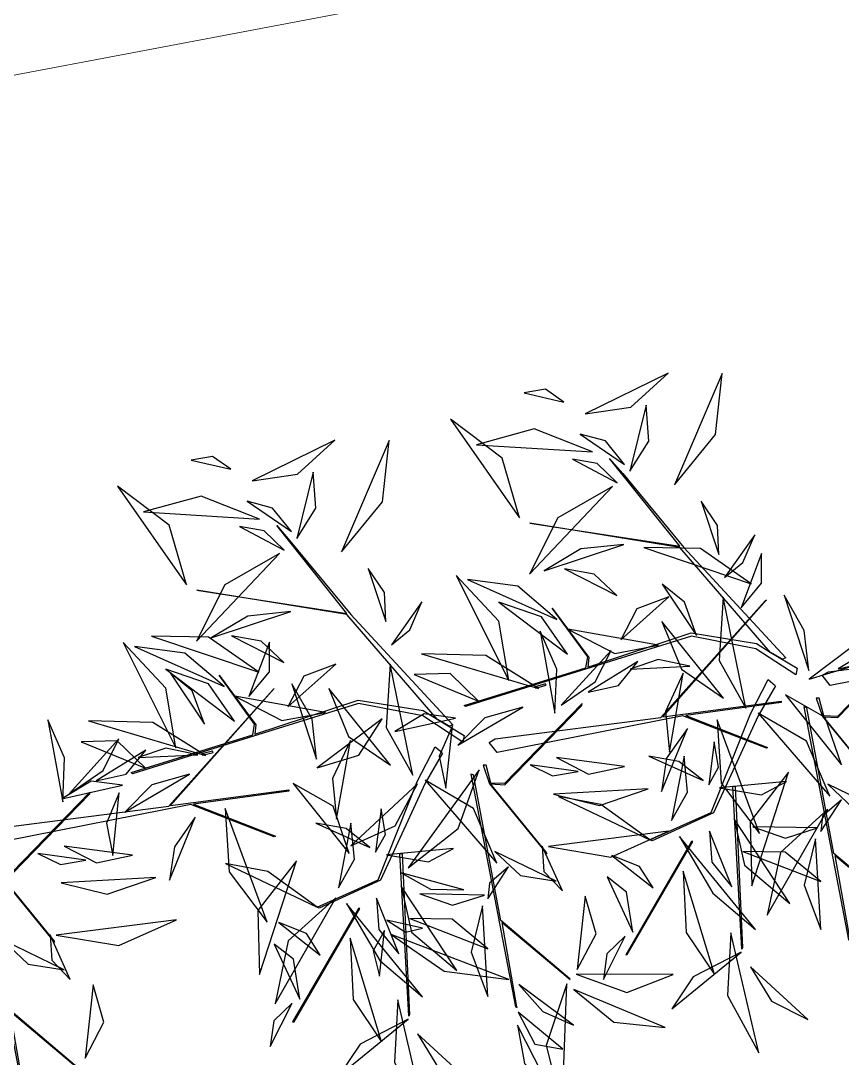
# Model space of a CAD drawing. Header units: centimetres. Extents: x 197412 to 267601, y -375791 to -305433.
# Drawn here: x 204900 to 206212, y -317292 to -315637 of the extents above; entities that cross this region are included whole.
import ezdxf

# ---------------------------------------------------------------- set-up
doc = ezdxf.new("R2010")
doc.units = ezdxf.units.CM
doc.layers.add('3-BAT C-Niveau 0', color=250, linetype='Continuous')
doc.layers.add('prlm-ZCARTOUCHE', color=7, linetype='Continuous', lineweight=13)

# ---------------------------------------------------------------- blocks, each defined once
blk = doc.blocks.new('Groupe-244-1')
at = {"linetype": 'Continuous', "flags": 128}
for points in [[(12369.6, -44467.53), (12363.23, -44463.37), (12352.95, -44461.36), (12316.85, -44472.59), (12316.64, -44472.41), (12336.09, -44466.37), (12336.37, -44464.66), (12330.68, -44456.85), (12336.53, -44464.75), (12336.38, -44466.26), (12352.9, -44460.83), (12363.3, -44462.5), (12365.52, -44463.88), (12351.08, -44447.18), (12327.14, -44443.29), (12351.08, -44446.99), (12339.88, -44432.97), (12341.99, -44435.38), (12351.72, -44447.19), (12368, -44464.8), (12367.49, -44464.99), (12365.52, -44463.88), (12369.83, -44466.47)], [(12316.42, -44478.24), (12310.05, -44474.08), (12299.77, -44472.08), (12263.67, -44483.3), (12263.47, -44483.12), (12282.91, -44477.08), (12283.19, -44475.37), (12277.51, -44467.56), (12283.36, -44475.47), (12283.2, -44476.97), (12299.72, -44471.54), (12310.12, -44473.21), (12312.34, -44474.59), (12297.9, -44457.89), (12273.96, -44454), (12297.9, -44457.7), (12286.71, -44443.68), (12288.81, -44446.1), (12298.54, -44457.9), (12314.82, -44475.51), (12314.31, -44475.7), (12312.34, -44474.59), (12316.65, -44477.18)], [(12418.08, -44444.82), (12401.54, -44463.51), (12420.44, -44460.99), (12420.42, -44461.23), (12405.19, -44463.3), (12418.26, -44468.42), (12418.1, -44468.51), (12404.77, -44463.36), (12375.09, -44469.19), (12373.83, -44467.58), (12374.8, -44467.02), (12401.25, -44463.62), (12417.89, -44444.99)], [(12364.9, -44455.53), (12348.36, -44474.22), (12367.26, -44471.71), (12367.24, -44471.94), (12352.02, -44474.01), (12365.09, -44479.13), (12364.92, -44479.22), (12351.59, -44474.07), (12321.92, -44479.9), (12320.65, -44478.29), (12321.62, -44477.74), (12348.07, -44474.33), (12364.72, -44455.7)], [(12372.84, -44471.23), (12373.85, -44474.18), (12383.01, -44485.35), (12382.98, -44485.17), (12374.02, -44474.22), (12376.34, -44474.32), (12388.62, -44461.66), (12388.66, -44461.4), (12376.26, -44474.14), (12374.08, -44474.08), (12373.32, -44471.22)], [(12286.31, -44469.67), (12269.77, -44488.37), (12288.67, -44485.85), (12288.65, -44486.09), (12273.43, -44488.15), (12286.5, -44493.28), (12286.33, -44493.37), (12273, -44488.21), (12243.33, -44494.04), (12242.06, -44492.43), (12243.03, -44491.88), (12269.48, -44488.48), (12286.13, -44469.85)], [(12319.67, -44481.94), (12320.67, -44484.89), (12329.83, -44496.06), (12329.8, -44495.89), (12320.85, -44484.93), (12323.16, -44485.04), (12335.44, -44472.38), (12335.48, -44472.11), (12323.08, -44484.85), (12320.9, -44484.8), (12320.14, -44481.93)], [(12241.08, -44496.08), (12242.08, -44499.04), (12251.24, -44510.21), (12251.21, -44510.03), (12242.26, -44499.07), (12244.57, -44499.18), (12256.85, -44486.52), (12256.89, -44486.25), (12244.49, -44499), (12242.31, -44498.94), (12241.55, -44496.08)], [(12361.09, -44511.04), (12360.97, -44511.27), (12359.55, -44485.29), (12359.94, -44485.31)], [(12353.15, -44494.1), (12352.96, -44494.1), (12342.44, -44512.19), (12342.7, -44512.15)], [(12307.91, -44521.75), (12307.79, -44521.98), (12306.37, -44496), (12306.76, -44496.02)], [(12299.97, -44504.82), (12299.78, -44504.81), (12289.26, -44522.9), (12289.52, -44522.87)]]:
    blk.add_lwpolyline(points, close=True, dxfattribs=at)
for points in [[(12366.35, -44469.29), (12363.61, -44474.08), (12356.46, -44489.56), (12346.67, -44494.03), (12346.32, -44493.86), (12356.07, -44489.49), (12362.37, -44473.71), (12365.18, -44468.27), (12366.3, -44469.19)], [(12378.26, -44509.81), (12375.9, -44496.33), (12386.73, -44505.45), (12386.67, -44505.31), (12375.69, -44496.02), (12371.34, -44472.76), (12370.89, -44472.63), (12378.04, -44509.8), (12378.28, -44509.92), (12378.27, -44509.85)], [(12313.18, -44480), (12310.44, -44484.79), (12303.29, -44500.27), (12293.49, -44504.74), (12293.15, -44504.57), (12302.89, -44500.21), (12309.19, -44484.43), (12312, -44478.98), (12313.13, -44479.9)], [(12325.08, -44520.52), (12322.73, -44507.04), (12333.55, -44516.16), (12333.5, -44516.02), (12322.51, -44506.73), (12318.16, -44483.47), (12317.72, -44483.34), (12324.86, -44520.51), (12325.1, -44520.63), (12325.09, -44520.56)], [(12246.49, -44534.67), (12244.14, -44521.19), (12254.96, -44530.31), (12254.9, -44530.17), (12243.92, -44520.88), (12239.57, -44497.61), (12239.13, -44497.49), (12246.27, -44534.66), (12246.51, -44534.77), (12246.5, -44534.7)]]:
    blk.add_lwpolyline(points, dxfattribs=at)
at = {"linetype": 'Continuous'}
for points in [[(12335.97, -44425.83, -212.86), (12343.24, -44424.77, -209.91), (12349.2, -44419.36, -208.14), (12349.2, -44419.36, -208.14), (12335.97, -44425.83, -212.86)], [(12335.97, -44425.83, -212.86), (12343.24, -44424.77, -209.91), (12349.2, -44419.36, -208.14), (12349.2, -44419.36, -208.14), (12335.97, -44425.83, -212.86)], [(12350.23, -44437.19, -223.66), (12356.78, -44429.17, -222.36), (12357.85, -44419.42, -219.58), (12357.85, -44419.42, -219.58), (12350.23, -44437.19, -223.66)], [(12332.58, -44424, -211.21), (12329.63, -44421.94, -209.03), (12326.24, -44422.52, -206.71), (12326.24, -44422.52, -206.71), (12332.58, -44424, -211.21)], [(12332.58, -44424, -211.21), (12329.63, -44421.94, -209.03), (12326.24, -44422.52, -206.71), (12326.24, -44422.52, -206.71), (12332.58, -44424, -211.21)], [(12343.09, -44435.02, -232.48), (12346.15, -44430.21, -232.45), (12345.69, -44424.45, -231.83), (12345.69, -44424.45, -231.83), (12343.09, -44435.02, -232.48)], [(12325.46, -44442.45, -215.07), (12322.73, -44432.93, -213.8), (12314.46, -44426.69, -214.42), (12314.46, -44426.69, -214.42), (12325.46, -44442.45, -215.07)], [(12337.14, -44431.93, -228.35), (12327.84, -44428.26, -229.1), (12318.62, -44430.78, -232.12), (12318.62, -44430.78, -232.12), (12337.14, -44431.93, -228.35)], [(12282.79, -44436.54, -212.86), (12290.06, -44435.48, -209.91), (12296.02, -44430.07, -208.14), (12296.02, -44430.07, -208.14), (12282.79, -44436.54, -212.86)], [(12282.79, -44436.54, -212.86), (12290.06, -44435.48, -209.91), (12296.02, -44430.07, -208.14), (12296.02, -44430.07, -208.14), (12282.79, -44436.54, -212.86)], [(12342.27, -44433.92, -232.75), (12339.21, -44430.18, -233.5), (12335.16, -44429.08, -235.42), (12335.16, -44429.08, -235.42), (12342.27, -44433.92, -232.75)], [(12297.05, -44447.9, -223.66), (12303.6, -44439.88, -222.36), (12304.67, -44430.13, -219.58), (12304.67, -44430.13, -219.58), (12297.05, -44447.9, -223.66)], [(12279.4, -44434.71, -211.21), (12276.45, -44432.65, -209.03), (12273.06, -44433.23, -206.71), (12273.06, -44433.23, -206.71), (12279.4, -44434.71, -211.21)], [(12279.4, -44434.71, -211.21), (12276.45, -44432.65, -209.03), (12273.06, -44433.23, -206.71), (12273.06, -44433.23, -206.71), (12279.4, -44434.71, -211.21)], [(12341.06, -44436.89, -229.3), (12337.87, -44433.8, -228.25), (12333.93, -44433.1, -226.49), (12333.93, -44433.1, -226.49), (12341.06, -44436.89, -229.3)], [(12289.91, -44445.73, -232.48), (12292.98, -44440.93, -232.45), (12292.51, -44435.16, -231.83), (12292.51, -44435.16, -231.83), (12289.91, -44445.73, -232.48)], [(12272.29, -44453.16, -215.07), (12269.56, -44443.64, -213.8), (12261.29, -44437.4, -214.42), (12261.29, -44437.4, -214.42), (12272.29, -44453.16, -215.07)], [(12340.34, -44437.43, -228.97), (12331.62, -44442.43, -227.8), (12327.1, -44451.43, -227.09), (12327.1, -44451.43, -227.09), (12340.34, -44437.43, -228.97)], [(12283.96, -44442.64, -228.35), (12274.66, -44438.97, -229.1), (12265.45, -44441.5, -232.12), (12265.45, -44441.5, -232.12), (12283.96, -44442.64, -228.35)], [(12289.1, -44444.63, -232.75), (12286.03, -44440.89, -233.5), (12281.98, -44439.79, -235.42), (12281.98, -44439.79, -235.42), (12289.1, -44444.63, -232.75)], [(12357.33, -44448.29, -172.05), (12357.11, -44443.65, -171.7), (12354.5, -44439.81, -172.02), (12354.5, -44439.81, -172.02), (12357.33, -44448.29, -172.05)], [(12357.33, -44448.29, -172.05), (12357.11, -44443.65, -171.7), (12354.5, -44439.81, -172.02), (12354.5, -44439.81, -172.02), (12357.33, -44448.29, -172.05)], [(12287.89, -44447.6, -229.3), (12284.69, -44444.51, -228.25), (12280.75, -44443.81, -226.49), (12280.75, -44443.81, -226.49), (12287.89, -44447.6, -229.3)], [(12358.22, -44451.99, -171.59), (12361.13, -44449.6, -169.03), (12363.08, -44445.14, -167.96), (12363.08, -44445.14, -167.96), (12358.22, -44451.99, -171.59)], [(12287.16, -44448.14, -228.97), (12278.45, -44453.14, -227.8), (12273.92, -44462.15, -227.09), (12273.92, -44462.15, -227.09), (12287.16, -44448.14, -228.97)], [(12342.13, -44446.7, -196.26), (12335.26, -44447.42, -195.05), (12329.41, -44450.9, -196.39), (12329.41, -44450.9, -196.39), (12342.13, -44446.7, -196.26)], [(12362.45, -44452.97, -207.25), (12354.4, -44447.35, -205.29), (12345.33, -44447.18, -201.98), (12345.33, -44447.18, -201.98), (12362.45, -44452.97, -207.25)], [(12360.87, -44456.82, -215.21), (12364.14, -44452.87, -213.09), (12364.14, -44448.14, -210.46), (12364.14, -44448.14, -210.46), (12360.87, -44456.82, -215.21)], [(12304.15, -44459, -172.05), (12303.94, -44454.36, -171.7), (12301.32, -44450.53, -172.02), (12301.32, -44450.53, -172.02), (12304.15, -44459, -172.05)], [(12304.15, -44459, -172.05), (12303.94, -44454.36, -171.7), (12301.32, -44450.53, -172.02), (12301.32, -44450.53, -172.02), (12304.15, -44459, -172.05)], [(12323.79, -44468.44, -194.97), (12322.16, -44458.94, -192.57), (12315.36, -44451.64, -191.31), (12315.36, -44451.64, -191.31), (12323.79, -44468.44, -194.97)], [(12341.01, -44454.83, -195.33), (12337.4, -44451.45, -195.1), (12332.68, -44450.57, -194.26), (12332.68, -44450.57, -194.26), (12341.01, -44454.83, -195.33)], [(12331.47, -44458.66, -201.48), (12325.22, -44453.36, -202.35), (12317.17, -44452.29, -201.76), (12317.17, -44452.29, -201.76), (12331.47, -44458.66, -201.48)], [(12353.77, -44461.25, -210.84), (12351.82, -44455.92, -209.98), (12348.27, -44453.03, -207.2), (12348.27, -44453.03, -207.2), (12353.77, -44461.25, -210.84)], [(12371.66, -44466.84, -200.44), (12370.96, -44460.43, -199.26), (12367.72, -44454.82, -200.49), (12367.72, -44454.82, -200.49), (12371.66, -44466.84, -200.44)], [(12305.04, -44462.7, -171.59), (12307.95, -44460.31, -169.03), (12309.9, -44455.85, -167.96), (12309.9, -44455.85, -167.96), (12305.04, -44462.7, -171.59)], [(12333.16, -44464.19, -207.16), (12328.98, -44458.26, -205.48), (12322.16, -44455.92, -203.83), (12322.16, -44455.92, -203.83), (12333.16, -44464.19, -207.16)], [(12333.16, -44464.19, -207.16), (12328.98, -44458.26, -205.48), (12322.16, -44455.92, -203.83), (12322.16, -44455.92, -203.83), (12333.16, -44464.19, -207.16)], [(12349.31, -44455.07, -184.69), (12344.24, -44456.99, -183.17), (12341.68, -44461.91, -181.63), (12341.68, -44461.91, -181.63), (12349.31, -44455.07, -184.69)], [(12358.03, -44455.12, -176.08), (12357.36, -44465.2, -174.79), (12361.63, -44472.83, -170.69), (12361.63, -44472.83, -170.69), (12358.03, -44455.12, -176.08)], [(12288.95, -44457.41, -196.26), (12282.09, -44458.13, -195.05), (12276.23, -44461.61, -196.39), (12276.23, -44461.61, -196.39), (12288.95, -44457.41, -196.26)], [(12348.2, -44458.98, -205.3), (12351.35, -44466.62, -204.92), (12358.06, -44471.21, -203.9), (12358.06, -44471.21, -203.9), (12348.2, -44458.98, -205.3)], [(12283.86, -44467.11, -207.25), (12275.81, -44461.5, -205.29), (12266.74, -44461.33, -201.98), (12266.74, -44461.33, -201.98), (12283.86, -44467.11, -207.25)], [(12287.83, -44465.55, -195.33), (12284.22, -44462.16, -195.1), (12279.5, -44461.28, -194.26), (12279.5, -44461.28, -194.26), (12287.83, -44465.55, -195.33)], [(12331.14, -44473.64, -183.78), (12331.42, -44466.61, -183.14), (12328.78, -44460.55, -184.94), (12328.78, -44460.55, -184.94), (12331.14, -44473.64, -183.78)], [(12333.22, -44460.23, -188.89), (12340.72, -44464.1, -185.79), (12347.68, -44462.79, -181.22), (12347.68, -44462.79, -181.22), (12333.22, -44460.23, -188.89)], [(12371.74, -44468.19, -200.73), (12378.43, -44466.18, -197.34), (12382.13, -44460.39, -193.77), (12382.13, -44460.39, -193.77), (12371.74, -44468.19, -200.73)], [(12371.74, -44468.19, -200.73), (12378.43, -44466.18, -197.34), (12382.13, -44460.39, -193.77), (12382.13, -44460.39, -193.77), (12371.74, -44468.19, -200.73)], [(12270.61, -44479.15, -194.97), (12268.99, -44469.65, -192.57), (12262.19, -44462.35, -191.31), (12262.19, -44462.35, -191.31), (12270.61, -44479.15, -194.97)], [(12278.3, -44469.37, -201.48), (12272.04, -44464.07, -202.35), (12263.99, -44463, -201.76), (12263.99, -44463, -201.76), (12278.3, -44469.37, -201.48)], [(12282.28, -44470.97, -215.21), (12285.54, -44467.02, -213.09), (12285.55, -44462.29, -210.46), (12285.55, -44462.29, -210.46), (12282.28, -44470.97, -215.21)], [(12328.5, -44469.7, -206.43), (12320.09, -44464.42, -204.4), (12309.84, -44464.16, -204.36), (12309.84, -44464.16, -204.36), (12328.5, -44469.7, -206.43)], [(12328.5, -44469.7, -206.43), (12320.09, -44464.42, -204.4), (12309.84, -44464.16, -204.36), (12309.84, -44464.16, -204.36), (12328.5, -44469.7, -206.43)], [(12332.15, -44472.37, -176.88), (12337.57, -44468.64, -176.9), (12340.12, -44463.6, -174.04), (12340.12, -44463.6, -174.04), (12332.15, -44472.37, -176.88)], [(12296.13, -44465.79, -184.69), (12291.06, -44467.7, -183.17), (12288.5, -44472.62, -181.63), (12288.5, -44472.62, -181.63), (12296.13, -44465.79, -184.69)], [(12304.85, -44465.83, -176.08), (12304.18, -44475.91, -174.79), (12308.45, -44483.54, -170.69), (12308.45, -44483.54, -170.69), (12304.85, -44465.83, -176.08)], [(12336.46, -44470.29, -161.32), (12341.28, -44469.21, -161.24), (12344.39, -44465.39, -160.95), (12344.39, -44465.39, -160.95), (12336.46, -44470.29, -161.32)], [(12352.7, -44466.14, -223.21), (12347.61, -44465.05, -222.61), (12343.18, -44466.58, -220.88), (12343.18, -44466.58, -220.88), (12352.7, -44466.14, -223.21)], [(12352.7, -44466.14, -223.21), (12347.61, -44465.05, -222.61), (12343.18, -44466.58, -220.88), (12343.18, -44466.58, -220.88), (12352.7, -44466.14, -223.21)], [(12279.98, -44474.9, -207.16), (12275.8, -44468.97, -205.48), (12268.99, -44466.63, -203.83), (12268.99, -44466.63, -203.83), (12279.98, -44474.9, -207.16)], [(12279.98, -44474.9, -207.16), (12275.8, -44468.97, -205.48), (12268.99, -44466.63, -203.83), (12268.99, -44466.63, -203.83), (12279.98, -44474.9, -207.16)], [(12275.18, -44475.4, -210.84), (12273.23, -44470.06, -209.98), (12269.68, -44467.18, -207.2), (12269.68, -44467.18, -207.2), (12275.18, -44475.4, -210.84)], [(12318.96, -44471.69, -194.21), (12314.42, -44467.32, -192.81), (12308.67, -44467.46, -190.06), (12308.67, -44467.46, -190.06), (12318.96, -44471.69, -194.21)], [(12318.96, -44471.69, -194.21), (12314.42, -44467.32, -192.81), (12308.67, -44467.46, -190.06), (12308.67, -44467.46, -190.06), (12318.96, -44471.69, -194.21)], [(12351.64, -44467.26, -185.42), (12348.78, -44473.36, -185.31), (12349.42, -44479.83, -184.01), (12349.42, -44479.83, -184.01), (12351.64, -44467.26, -185.42)], [(12293.07, -44480.99, -200.44), (12292.37, -44474.57, -199.26), (12289.13, -44468.96, -200.49), (12289.13, -44468.96, -200.49), (12293.07, -44480.99, -200.44)], [(12295.02, -44469.69, -205.3), (12298.17, -44477.33, -204.92), (12304.88, -44481.92, -203.9), (12304.88, -44481.92, -203.9), (12295.02, -44469.69, -205.3)], [(12329.74, -44469.18, -203.84), (12329.64, -44468.96, -203.87), (12327.96, -44469.41, -202.04), (12328.06, -44469.62, -202.02), (12329.74, -44469.18, -203.84)], [(12280.05, -44470.94, -188.89), (12287.54, -44474.81, -185.79), (12294.5, -44473.5, -181.22), (12294.5, -44473.5, -181.22), (12280.05, -44470.94, -188.89)], [(12376.9, -44481.88, -210.57), (12374.31, -44474.31, -206.9), (12367.94, -44470.72, -202.54), (12367.94, -44470.72, -202.54), (12376.9, -44481.88, -210.57)], [(12325.99, -44472.68, -199.98), (12319.95, -44474.35, -200.36), (12315.64, -44478.73, -199.46), (12315.64, -44478.73, -199.46), (12325.99, -44472.68, -199.98)], [(12252.55, -44487.79, -183.78), (12252.83, -44480.75, -183.14), (12250.19, -44474.7, -184.94), (12250.19, -44474.7, -184.94), (12252.55, -44487.79, -183.78)], [(12293.15, -44482.34, -200.73), (12299.84, -44480.32, -197.34), (12303.54, -44474.54, -193.77), (12303.54, -44474.54, -193.77), (12293.15, -44482.34, -200.73)], [(12293.15, -44482.34, -200.73), (12299.84, -44480.32, -197.34), (12303.54, -44474.54, -193.77), (12303.54, -44474.54, -193.77), (12293.15, -44482.34, -200.73)], [(12315.25, -44474.4, -183.73), (12310.26, -44473.76, -181.29), (12305.57, -44476.58, -179.52), (12305.57, -44476.58, -179.52), (12315.25, -44474.4, -183.73)], [(12357.07, -44474.68, -225.36), (12357.7, -44484.8, -224.7), (12363.78, -44492.84, -224), (12363.78, -44492.84, -224), (12357.07, -44474.68, -225.36)], [(12375.03, -44486.88, -178.9), (12371.32, -44478.11, -176.01), (12363.6, -44473.63, -172.29), (12363.6, -44473.63, -172.29), (12375.03, -44486.88, -178.9)], [(12375.03, -44486.88, -178.9), (12371.32, -44478.11, -176.01), (12363.6, -44473.63, -172.29), (12363.6, -44473.63, -172.29), (12375.03, -44486.88, -178.9)], [(12275.32, -44480.41, -206.43), (12266.92, -44475.13, -204.4), (12256.66, -44474.87, -204.36), (12256.66, -44474.87, -204.36), (12275.32, -44480.41, -206.43)], [(12275.32, -44480.41, -206.43), (12266.92, -44475.13, -204.4), (12256.66, -44474.87, -204.36), (12256.66, -44474.87, -204.36), (12275.32, -44480.41, -206.43)], [(12314.76, -44475.65, -183.47), (12312.68, -44480.49, -183.7), (12313.7, -44485.61, -184.07), (12313.7, -44485.61, -184.07), (12314.76, -44475.65, -183.47)], [(12314.76, -44475.65, -183.47), (12312.68, -44480.49, -183.7), (12313.7, -44485.61, -184.07), (12313.7, -44485.61, -184.07), (12314.76, -44475.65, -183.47)], [(12352.29, -44476.09, -228.81), (12348.97, -44480.83, -229.15), (12348.17, -44486.15, -227.32), (12348.17, -44486.15, -227.32), (12352.29, -44476.09, -228.81)], [(12253.56, -44486.52, -176.88), (12258.98, -44482.78, -176.9), (12261.53, -44477.74, -174.04), (12261.53, -44477.74, -174.04), (12253.56, -44486.52, -176.88)], [(12265.78, -44482.41, -194.21), (12261.25, -44478.03, -192.81), (12255.49, -44478.18, -190.06), (12255.49, -44478.18, -190.06), (12265.78, -44482.41, -194.21)], [(12265.78, -44482.41, -194.21), (12261.25, -44478.03, -192.81), (12255.49, -44478.18, -190.06), (12255.49, -44478.18, -190.06), (12265.78, -44482.41, -194.21)], [(12298.47, -44477.97, -185.42), (12295.6, -44484.07, -185.31), (12296.24, -44490.54, -184.01), (12296.24, -44490.54, -184.01), (12298.47, -44477.97, -185.42)], [(12257.87, -44484.44, -161.32), (12262.69, -44483.35, -161.24), (12265.8, -44479.54, -160.95), (12265.8, -44479.54, -160.95), (12257.87, -44484.44, -161.32)], [(12274.11, -44480.29, -223.21), (12269.02, -44479.19, -222.61), (12264.59, -44480.72, -220.88), (12264.59, -44480.72, -220.88), (12274.11, -44480.29, -223.21)], [(12274.11, -44480.29, -223.21), (12269.02, -44479.19, -222.61), (12264.59, -44480.72, -220.88), (12264.59, -44480.72, -220.88), (12274.11, -44480.29, -223.21)], [(12276.56, -44479.9, -203.84), (12276.46, -44479.67, -203.87), (12274.78, -44480.12, -202.04), (12274.88, -44480.33, -202.02), (12276.56, -44479.9, -203.84)], [(12355.69, -44485.08, -202.35), (12357.27, -44482.26, -200.21), (12356.56, -44478.21, -199.09), (12356.56, -44478.21, -199.09), (12355.69, -44485.08, -202.35)], [(12331.39, -44480.73, -186.16), (12336.52, -44483.37, -185.75), (12342.26, -44482.16, -185.13), (12342.26, -44482.16, -185.13), (12331.39, -44480.73, -186.16)], [(12354.79, -44484.38, -202.12), (12350.95, -44481.34, -201.54), (12346.16, -44480.47, -202.14), (12346.16, -44480.47, -202.14), (12354.79, -44484.38, -202.12)], [(12349.77, -44490.78, -199.77), (12352.33, -44486.21, -197.57), (12351.75, -44480.5, -196.35), (12351.75, -44480.5, -196.35), (12349.77, -44490.78, -199.77)], [(12307.68, -44498.31, -204.31), (12315.67, -44492.01, -204.16), (12319.03, -44482.68, -202.67), (12319.03, -44482.68, -202.67), (12307.68, -44498.31, -204.31)], [(12327.17, -44481.86, -197.01), (12330.77, -44483.63, -196.39), (12334.84, -44482.93, -196.61), (12334.84, -44482.93, -196.61), (12327.17, -44481.86, -197.01)], [(12368.45, -44483.03, -220.85), (12362.3, -44490.96, -221.31), (12362.58, -44501.21, -222.56), (12362.58, -44501.21, -222.56), (12368.45, -44483.03, -220.85)], [(12262.07, -44485.11, -183.73), (12257.08, -44484.47, -181.29), (12252.4, -44487.3, -179.52), (12252.4, -44487.3, -179.52), (12262.07, -44485.11, -183.73)], [(12272.81, -44483.39, -199.98), (12266.77, -44485.06, -200.36), (12262.47, -44489.44, -199.46), (12262.47, -44489.44, -199.46), (12272.81, -44483.39, -199.98)], [(12321.86, -44497.59, -178.9), (12318.15, -44488.82, -176.01), (12310.42, -44484.34, -172.29), (12310.42, -44484.34, -172.29), (12321.86, -44497.59, -178.9)], [(12321.86, -44497.59, -178.9), (12318.15, -44488.82, -176.01), (12310.42, -44484.34, -172.29), (12310.42, -44484.34, -172.29), (12321.86, -44497.59, -178.9)], [(12357.4, -44485.54, -198.87), (12364.13, -44486.65, -195.41), (12368.14, -44484.51, -190.33), (12368.14, -44484.51, -190.33), (12357.4, -44485.54, -198.87)], [(12261.58, -44486.36, -183.47), (12259.51, -44491.2, -183.7), (12260.52, -44496.32, -184.07), (12260.52, -44496.32, -184.07), (12261.58, -44486.36, -183.47)], [(12261.58, -44486.36, -183.47), (12259.51, -44491.2, -183.7), (12260.52, -44496.32, -184.07), (12260.52, -44496.32, -184.07), (12261.58, -44486.36, -183.47)], [(12298.31, -44496.03, -210.57), (12295.72, -44488.46, -206.9), (12289.35, -44484.86, -202.54), (12289.35, -44484.86, -202.54), (12298.31, -44496.03, -210.57)], [(12298.55, -44494.8, -217.22), (12305.63, -44491.61, -219.34), (12309.17, -44484.9, -221.55), (12309.17, -44484.9, -221.55), (12298.55, -44494.8, -217.22)], [(12330.89, -44486.55, -247.3), (12338.25, -44488.38, -244.69), (12346.02, -44485.73, -243.35), (12346.02, -44485.73, -243.35), (12330.89, -44486.55, -247.3)], [(12330.89, -44486.55, -247.3), (12338.25, -44488.38, -244.69), (12346.02, -44485.73, -243.35), (12346.02, -44485.73, -243.35), (12330.89, -44486.55, -247.3)], [(12374.7, -44484.97, -207.06), (12378.82, -44488.85, -208.24), (12384.53, -44489.71, -209.24), (12384.53, -44489.71, -209.24), (12374.7, -44484.97, -207.06)], [(12346.32, -44493.86, -197.23), (12338.45, -44488.19, -194.28), (12331.71, -44486.92, -188.42), (12331.71, -44486.92, -188.42), (12346.32, -44493.86, -197.23)], [(12376.91, -44487.46, -177.75), (12373.87, -44490.05, -175.38), (12373.61, -44492.53, -172.12), (12373.61, -44492.53, -172.12), (12376.91, -44487.46, -177.75)], [(12278.48, -44488.83, -225.36), (12279.11, -44498.95, -224.7), (12285.19, -44506.98, -224), (12285.19, -44506.98, -224), (12278.48, -44488.83, -225.36)], [(12302.51, -44495.79, -202.35), (12304.1, -44492.97, -200.21), (12303.38, -44488.92, -199.09), (12303.38, -44488.92, -199.09), (12302.51, -44495.79, -202.35)], [(12374.74, -44488.97, -220.09), (12367.15, -44495.84, -220.53), (12365.05, -44505.85, -219.34), (12365.05, -44505.85, -219.34), (12374.74, -44488.97, -220.09)], [(12273.7, -44490.24, -228.81), (12270.38, -44494.97, -229.15), (12269.58, -44500.29, -227.32), (12269.58, -44500.29, -227.32), (12273.7, -44490.24, -228.81)], [(12301.61, -44495.09, -202.12), (12297.78, -44492.05, -201.54), (12292.98, -44491.19, -202.14), (12292.98, -44491.19, -202.14), (12301.61, -44495.09, -202.12)], [(12296.6, -44501.49, -199.77), (12299.15, -44496.92, -197.57), (12298.57, -44491.21, -196.35), (12298.57, -44491.21, -196.35), (12296.6, -44501.49, -199.77)], [(12359.75, -44490.5, -233.25), (12361.42, -44497.88, -238.65), (12368.64, -44504, -241.93), (12368.64, -44504, -241.93), (12359.75, -44490.5, -233.25)], [(12330.11, -44494.93, -179.52), (12340.09, -44496.59, -178.73), (12349.28, -44492.48, -177.91), (12349.28, -44492.48, -177.91), (12330.11, -44494.93, -179.52)], [(12355.82, -44492.46, -207.72), (12356.2, -44497.43, -206.62), (12359.4, -44501.33, -205.86), (12359.4, -44501.33, -205.86), (12355.82, -44492.46, -207.72)], [(12362.76, -44491.77, -229.03), (12367.95, -44493.56, -227.48), (12373.09, -44491.94, -225.66), (12373.09, -44491.94, -225.66), (12362.76, -44491.77, -229.03)], [(12351.02, -44493.3, -210.1), (12356.35, -44502.38, -209.96), (12363.15, -44508.17, -205.95), (12363.15, -44508.17, -205.95), (12351.02, -44493.3, -210.1)], [(12372.74, -44493.69, -200.41), (12370.96, -44501.08, -200.32), (12373.59, -44508.15, -200.54), (12373.59, -44508.15, -200.54), (12372.74, -44493.69, -200.41)], [(12248.58, -44496, -197.01), (12252.18, -44497.77, -196.39), (12256.25, -44497.07, -196.61), (12256.25, -44497.07, -196.61), (12248.58, -44496, -197.01)], [(12252.8, -44494.87, -186.16), (12257.93, -44497.51, -185.75), (12263.67, -44496.3, -185.13), (12263.67, -44496.3, -185.13), (12252.8, -44494.87, -186.16)], [(12304.22, -44496.25, -198.87), (12310.95, -44497.36, -195.41), (12314.96, -44495.22, -190.33), (12314.96, -44495.22, -190.33), (12304.22, -44496.25, -198.87)], [(12321.52, -44495.68, -207.06), (12325.64, -44499.56, -208.24), (12331.35, -44500.42, -209.24), (12331.35, -44500.42, -209.24), (12321.52, -44495.68, -207.06)], [(12329.12, -44494.84, -179.83), (12329.37, -44498.89, -178.67), (12332.34, -44501.98, -177.99), (12332.34, -44501.98, -177.99), (12329.12, -44494.84, -179.83)], [(12346.81, -44501.53, -218.46), (12344.66, -44498.08, -216.39), (12340.22, -44496.34, -215.43), (12340.22, -44496.34, -215.43), (12346.81, -44501.53, -218.46)], [(12373.58, -44500.51, -189.87), (12367.92, -44495.81, -186.93), (12361.15, -44495.7, -183.27), (12361.15, -44495.7, -183.27), (12373.58, -44500.51, -189.87)], [(12293.15, -44504.57, -197.23), (12285.27, -44498.9, -194.28), (12278.53, -44497.63, -188.42), (12278.53, -44497.63, -188.42), (12293.15, -44504.57, -197.23)], [(12289.86, -44497.18, -220.85), (12283.71, -44505.1, -221.31), (12283.99, -44515.35, -222.56), (12283.99, -44515.35, -222.56), (12289.86, -44497.18, -220.85)], [(12306.59, -44499.12, -204.62), (12311.28, -44501.74, -205.07), (12316.58, -44501.81, -204.23), (12316.58, -44501.81, -204.23), (12306.59, -44499.12, -204.62)], [(12323.73, -44498.17, -177.75), (12320.69, -44500.76, -175.38), (12320.43, -44503.24, -172.12), (12320.43, -44503.24, -172.12), (12323.73, -44498.17, -177.75)], [(12351.61, -44498.82, -221.24), (12352.12, -44508.63, -218.96), (12356.62, -44515.35, -214.31), (12356.62, -44515.35, -214.31), (12351.61, -44498.82, -221.24)], [(12252.3, -44500.69, -247.3), (12259.66, -44502.52, -244.69), (12267.42, -44499.87, -243.35), (12267.42, -44499.87, -243.35), (12252.3, -44500.69, -247.3)], [(12252.3, -44500.69, -247.3), (12259.66, -44502.52, -244.69), (12267.42, -44499.87, -243.35), (12267.42, -44499.87, -243.35), (12252.3, -44500.69, -247.3)], [(12306.57, -44501.22, -233.25), (12308.24, -44508.59, -238.65), (12315.46, -44514.71, -241.93), (12315.46, -44514.71, -241.93), (12306.57, -44501.22, -233.25)], [(12343.58, -44508.58, -202.5), (12342.55, -44502.18, -200.11), (12339.5, -44499.76, -195.35), (12339.5, -44499.76, -195.35), (12343.58, -44508.58, -202.5)], [(12309.58, -44502.48, -229.03), (12314.77, -44504.27, -227.48), (12319.92, -44502.65, -225.66), (12319.92, -44502.65, -225.66), (12309.58, -44502.48, -229.03)], [(12334.71, -44514.56, -181.99), (12337.71, -44508.83, -181.12), (12335.99, -44502.83, -179.03), (12335.99, -44502.83, -179.03), (12334.71, -44514.56, -181.99)], [(12296.15, -44503.11, -220.09), (12288.56, -44509.98, -220.53), (12286.46, -44520, -219.34), (12286.46, -44520, -219.34), (12296.15, -44503.11, -220.09)], [(12297.84, -44504.01, -210.1), (12303.18, -44513.1, -209.96), (12309.98, -44518.88, -205.95), (12309.98, -44518.88, -205.95), (12297.84, -44504.01, -210.1)], [(12302.65, -44503.18, -207.72), (12303.03, -44508.14, -206.62), (12306.22, -44512.04, -205.86), (12306.22, -44512.04, -205.86), (12302.65, -44503.18, -207.72)], [(12319.56, -44504.4, -200.41), (12317.78, -44511.79, -200.32), (12320.42, -44518.86, -200.54), (12320.42, -44518.86, -200.54), (12319.56, -44504.4, -200.41)], [(12251.52, -44509.07, -179.52), (12261.5, -44510.73, -178.73), (12270.69, -44506.62, -177.91), (12270.69, -44506.62, -177.91), (12251.52, -44509.07, -179.52)], [(12293.64, -44512.24, -218.46), (12291.49, -44508.79, -216.39), (12287.05, -44507.06, -215.43), (12287.05, -44507.06, -215.43), (12293.64, -44512.24, -218.46)], [(12304.28, -44506.65, -212.09), (12307.28, -44508.57, -209.87), (12309.97, -44507.94, -207.1), (12309.97, -44507.94, -207.1), (12304.28, -44506.65, -212.09)], [(12304.28, -44506.65, -212.09), (12307.28, -44508.57, -209.87), (12309.97, -44507.94, -207.1), (12309.97, -44507.94, -207.1), (12304.28, -44506.65, -212.09)], [(12320.4, -44511.22, -189.87), (12314.75, -44506.53, -186.93), (12307.98, -44506.41, -183.27), (12307.98, -44506.41, -183.27), (12320.4, -44511.22, -189.87)], [(12250.53, -44508.98, -179.83), (12250.78, -44513.03, -178.67), (12253.75, -44516.12, -177.99), (12253.75, -44516.12, -177.99), (12250.53, -44508.98, -179.83)], [(12298.44, -44509.53, -221.24), (12298.94, -44519.34, -218.96), (12303.44, -44526.06, -214.31), (12303.44, -44526.06, -214.31), (12298.44, -44509.53, -221.24)], [(12303.95, -44508.3, -213.12), (12302.1, -44511.54, -210.71), (12303.15, -44515.6, -208.62), (12303.15, -44515.6, -208.62), (12303.95, -44508.3, -213.12)], [(12303.95, -44508.3, -213.12), (12302.1, -44511.54, -210.71), (12303.15, -44515.6, -208.62), (12303.15, -44515.6, -208.62), (12303.95, -44508.3, -213.12)], [(12305, -44508.95, -212.64), (12313.46, -44514.8, -211.07), (12323.79, -44516.11, -212.06), (12323.79, -44516.11, -212.06), (12305, -44508.95, -212.64)], [(12305, -44508.95, -212.64), (12313.46, -44514.8, -211.07), (12323.79, -44516.11, -212.06), (12323.79, -44516.11, -212.06), (12305, -44508.95, -212.64)], [(12342.34, -44509.22, -211.6), (12339.45, -44512.03, -211.07), (12338.87, -44516.13, -211.1), (12338.87, -44516.13, -211.1), (12342.34, -44509.22, -211.6)], [(12359.25, -44508.67, -223.19), (12358.69, -44518.68, -225.59), (12363.71, -44527.85, -225.79), (12363.71, -44527.85, -225.79), (12359.25, -44508.67, -223.19)], [(12359.25, -44508.67, -223.19), (12358.69, -44518.68, -225.59), (12363.71, -44527.85, -225.79), (12363.71, -44527.85, -225.79), (12359.25, -44508.67, -223.19)], [(12242.93, -44509.82, -207.06), (12247.05, -44513.71, -208.24), (12252.76, -44514.57, -209.24), (12252.76, -44514.57, -209.24), (12242.93, -44509.82, -207.06)], [(12290.4, -44519.29, -202.5), (12289.38, -44512.89, -200.11), (12286.33, -44510.47, -195.35), (12286.33, -44510.47, -195.35), (12290.4, -44519.29, -202.5)], [(12360.88, -44511.76, -214.21), (12353.21, -44515.72, -211.43), (12349.82, -44520.81, -206.15), (12349.82, -44520.81, -206.15), (12360.88, -44511.76, -214.21)], [(12362.36, -44514.11, -215.73), (12365.72, -44519.59, -216.78), (12371.54, -44522.52, -215.22), (12371.54, -44522.52, -215.22), (12362.36, -44514.11, -215.73)], [(12362.36, -44514.11, -215.73), (12365.72, -44519.59, -216.78), (12371.54, -44522.52, -215.22), (12371.54, -44522.52, -215.22), (12362.36, -44514.11, -215.73)], [(12334.55, -44515.26, -182.25), (12342.62, -44518.23, -178.08), (12350.01, -44515.32, -173.29), (12350.01, -44515.32, -173.29), (12334.55, -44515.26, -182.25)], [(12256.12, -44528.71, -181.99), (12259.12, -44522.97, -181.12), (12257.39, -44516.97, -179.03), (12257.39, -44516.97, -179.03), (12256.12, -44528.71, -181.99)], [(12325.39, -44516.94, -186.97), (12329.23, -44521.24, -187.38), (12334.12, -44523.41, -185.5), (12334.12, -44523.41, -185.5), (12325.39, -44516.94, -186.97)], [(12333.05, -44516.81, -186.41), (12329.75, -44526.68, -187.61), (12332.31, -44536.78, -186.97), (12332.31, -44536.78, -186.97), (12333.05, -44516.81, -186.41)], [(12334.14, -44517.71, -186.4), (12340.53, -44522.96, -186.75), (12348.73, -44523.8, -187), (12348.73, -44523.8, -187), (12334.14, -44517.71, -186.4)], [(12306.08, -44519.39, -223.19), (12305.51, -44529.39, -225.59), (12310.53, -44538.56, -225.79), (12310.53, -44538.56, -225.79), (12306.08, -44519.39, -223.19)], [(12306.08, -44519.39, -223.19), (12305.51, -44529.39, -225.59), (12310.53, -44538.56, -225.79), (12310.53, -44538.56, -225.79), (12306.08, -44519.39, -223.19)], [(12289.16, -44519.93, -211.6), (12286.27, -44522.74, -211.07), (12285.69, -44526.84, -211.1), (12285.69, -44526.84, -211.1), (12289.16, -44519.93, -211.6)], [(12307.71, -44522.47, -214.21), (12300.03, -44526.44, -211.43), (12296.65, -44531.52, -206.15), (12296.65, -44531.52, -206.15), (12307.71, -44522.47, -214.21)], [(12325.27, -44521.35, -174.58), (12327.91, -44526.43, -172.2), (12332.41, -44527.25, -168.43), (12332.41, -44527.25, -168.43), (12325.27, -44521.35, -174.58)], [(12325.14, -44523.42, -174.84), (12326.28, -44529.54, -175.45), (12330.46, -44533.86, -176.76), (12330.46, -44533.86, -176.76), (12325.14, -44523.42, -174.84)], [(12309.19, -44524.82, -215.73), (12312.54, -44530.3, -216.78), (12318.37, -44533.23, -215.22), (12318.37, -44533.23, -215.22), (12309.19, -44524.82, -215.73)], [(12309.19, -44524.82, -215.73), (12312.54, -44530.3, -216.78), (12318.37, -44533.23, -215.22), (12318.37, -44533.23, -215.22), (12309.19, -44524.82, -215.73)]]:
    blk.add_polyline3d(points, dxfattribs=at)
blk = doc.blocks.new('Groupe-245-1')
at = {"linetype": 'Continuous'}
blk.add_polyline3d([(12386.06, -44464.37, -183.73), (12381.06, -44463.73, -181.29), (12376.38, -44466.55, -179.52), (12376.38, -44466.55, -179.52), (12386.06, -44464.37, -183.73)], dxfattribs=at)
blk = doc.blocks.new('Groupe-249-1')
for name in ['Groupe-245-1', 'Groupe-244-1']:
    blk.add_blockref(name, (0, 0))

msp = doc.modelspace()

# ---------------------------------------------------------------- linework, layer by layer
at = {"layer": 'prlm-ZCARTOUCHE'}
msp.add_lwpolyline([(198028.7, -317022.7), (255971.8, -306049.5), (266984.6, -364201.5), (209041.4, -375174.7)], close=True, dxfattribs=at)

# ---------------------------------------------------------------- block references
at = {"layer": '3-BAT C-Niveau 0', "xscale": 10, "yscale": 10, "zscale": 10}
msp.add_blockref('Groupe-249-1', (82441.7, 127994.6), dxfattribs=at)

doc.saveas('drawing.dxf')
